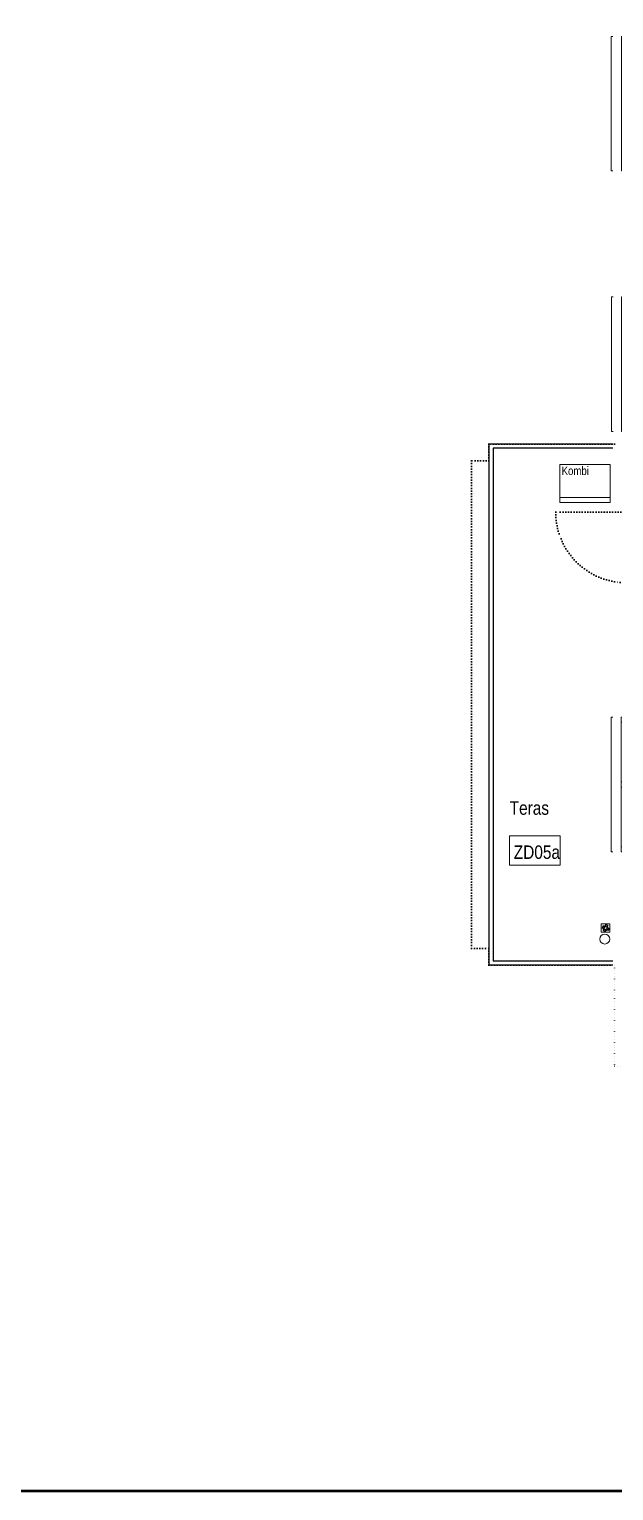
# Model space of a CAD drawing. Header units: millimetres. Extents: x 1852829 to 1882754, y -270850 to -231658.
# Drawn here: x 1856627 to 1857322, y -265194 to -263455 of the extents above; entities that cross this region are included whole.
import ezdxf
from ezdxf.enums import TextEntityAlignment as Align

# ---------------------------------------------------------------- set-up
doc = ezdxf.new("R2010")
doc.units = ezdxf.units.MM
doc.linetypes.add('izdüşüm arka', pattern=[3.175, 0, -3.175])
for name, color, linetype, lineweight in [('a_doğrama', 251, 'Continuous', 20), ('a_duvar', 251, 'Continuous', 35), ('a_görünüş', 32, 'Continuous', 25), ('a_görünüş_ince', 8, 'Continuous', 20), ('a_izdüşüm_arka', 251, 'izdüşüm arka', 30), ('a_not_mahal', 253, 'Continuous', 5), ('a_tefriş', 8, 'Continuous', 20), ('a_çerçeve_line', 7, 'Continuous', 50), ('m_yib', 65, 'Continuous', 20)]:
    doc.layers.add(name, color=color, linetype=linetype, lineweight=lineweight)
doc.styles.get("Standard").update_dxf_attribs({"font": 'ARIALN.TTF'})

# ---------------------------------------------------------------- blocks, each defined once
blk = doc.blocks.new('160p')
at = {"layer": 'a_doğrama', "color": 251}
for points in [[(-6, -6), (-6, 0), (-12, 0), (-12, -6)], [(0, -6), (0, 0), (-6, 0), (-6, -6)], [(-6, -83), (-6, -77), (-12, -77), (-12, -83)], [(0, -83), (0, -77), (-6, -77), (-6, -83)], [(-6, -160), (-6, -154), (-12, -154), (-12, -160)], [(0, -160), (0, -154), (-6, -154), (-6, -160)]]:
    blk.add_lwpolyline(points, close=True, dxfattribs=at)
for points in [[(2, -1), (2, 2), (0, 2), (0, -2), (1, -2), (2, -1)], [(-9.5, -6), (-9.5, -77)], [(-8.5, -6), (-8.5, -77)], [(-3.5, -83), (-3.5, -154)], [(-2.5, -83), (-2.5, -154)], [(2, -159), (2, -162), (0, -162), (0, -158), (1, -158), (2, -159)]]:
    blk.add_lwpolyline(points, dxfattribs=at)
at = {"layer": 'a_görünüş_ince', "color": 251}
for points in [[(-22, -160), (-24, -160), (-24, 0), (-22, 0)], [(-12, -77), (-12, -6)], [(-6, -77), (-6, -6)], [(-6, -77), (-6, -6)], [(0, -77), (0, -6)], [(-12, -154), (-12, -83)], [(-6, -154), (-6, -83)], [(-6, -154), (-6, -83)], [(0, -154), (0, -83)]]:
    blk.add_lwpolyline(points, dxfattribs=at)
blk = doc.blocks.new('kapı_120_c_blok')
at = {"layer": 'a_doğrama', "color": 251}
for points in [[(-2, 119), (-2, 122), (0, 122), (0, 118), (-1, 118), (-2, 119)], [(2.5, 114), (2.5, 96)], [(3.5, 114), (3.5, 96)], [(2.5, 84), (2.5, 12)], [(3.5, 84), (3.5, 12)], [(-2, 1), (-2, -2), (0, -2), (0, 2), (-1, 2), (-2, 1)]]:
    blk.add_lwpolyline(points, dxfattribs=at)
for points in [[(0, 114), (6, 114), (6, 120), (0, 120)], [(0, 90), (6, 90), (6, 96), (0, 96)], [(0, 84), (6, 84), (6, 90), (0, 90)], [(0, 6), (6, 6), (6, 12), (0, 12)], [(0, 0), (6, 0), (6, 6), (0, 6)]]:
    blk.add_lwpolyline(points, close=True, dxfattribs=at)
at = {"layer": 'a_görünüş_ince', "color": 251}
for points in [[(0, 114), (0, 96)], [(6, 114), (6, 96)], [(0, 84), (0, 12)], [(6, 84), (6, 12)]]:
    blk.add_lwpolyline(points, dxfattribs=at)
at = {"layer": 'a_izdüşüm_arka', "color": 251}
blk.add_lwpolyline([(6, 6), (90, 6)], dxfattribs=at)
blk.add_arc((6, 6), 84, 0, 90, dxfattribs=at)
blk = doc.blocks.new('tefriş_süzgeç')
at = {"layer": 'a_tefriş'}
for p, q in [((5, 0), (-5, 0)), ((-5, 0), (-5, -10)), ((5, -10), (5, 0)), ((-5, -10), (5, -10)), ((-3.6, -5.1), (-4.1, -5.1)), ((-2.6, -5.1), (-3.1, -5.1)), ((-2.5, -2.5), (-2.9, -2.2)), ((-2.6, -7.6), (-2.9, -7.9)), ((-2, -3.3), (-2.3, -3)), ((-1.9, -6.9), (-2.2, -7.2)), ((-1.6, -5.1), (-2.1, -5.1)), ((-1.2, -3.9), (-1.5, -3.6)), ((-1.2, -6.2), (-1.5, -6.5)), ((-0.2, -2.5), (-0.2, -2)), ((-0.1, -1.5), (-0.1, -1)), ((-0.1, -3), (-0.1, -3.5)), ((-0.1, -6.6), (-0.1, -7.1)), ((-0.1, -7.6), (-0.1, -8.1)), ((-0.1, -8.6), (-0.1, -9.1)), ((1, -4), (1.4, -3.6)), ((1.1, -6.2), (1.4, -6.5)), ((1.5, -5.1), (2, -5.1)), ((1.7, -3.3), (2.1, -2.9)), ((1.8, -6.9), (2.1, -7.2)), ((2.5, -2.5), (2.8, -2.2)), ((2.5, -5.1), (3, -5.1)), ((2.5, -7.5), (2.8, -7.9)), ((3.5, -5.1), (4, -5.1))]:
    blk.add_line(p, q, dxfattribs=at)
for centre, radius, start, end in [((-0.1, -5.1), 4.06, 134.2896, 180), ((-0.1, -5.1), 3.56, 134.2896, 180), ((-0.1, -5.1), 3.06, 180, 225), ((-0.1, -5.1), 4.06, 225, 270), ((-0.1, -5.1), 2.56, 180, 225), ((-0.1, -5.1), 3.56, 225, 270), ((-0.4, -4.4), 2.4, 84.5943, 143.2016), ((-0.1, -5.1), 2.06, 134.2896, 180), ((-0.1, -5), 2.44, 90.343, 138.1212), ((-0.1, -5.1), 1.56, 134.2896, 180), ((-0.1, -5.1), 2.06, 225, 270), ((-0.1, -5.1), 1.56, 225, 270), ((-0.1, -5.1), 4.06, 45, 90), ((-0.1, -5.1), 3.56, 45, 90), ((-0.1, -5.1), 2.06, 45, 90), ((-0.1, -5.1), 1.56, 45, 90), ((-0.1, -5.1), 2.56, 270, 315.7104), ((-0.1, -5.1), 3.06, 270, 315.7104), ((-0.1, -5.1), 1.56, 314.2896, 360), ((-0.1, -5.1), 2.06, 314.2896, 360), ((-0.1, -5.1), 2.56, 360, 45), ((-0.1, -5.1), 3.06, 360, 45), ((-0.1, -5.1), 3.56, 314.2896, 360), ((-0.1, -5.1), 4.06, 314.2896, 360)]:
    blk.add_arc(centre, radius, start, end, dxfattribs=at)

msp = doc.modelspace()

# ---------------------------------------------------------------- linework, layer by layer
at = {"layer": 'a_görünüş', "color": 251}
for points in [[(1857320.7, -263948.5), (1857173.2, -263948.5), (1857173.2, -264568.5)], [(1857320.7, -263953.5), (1857178.2, -263953.5), (1857178.2, -264563.5)], [(1857320.7, -264568.5), (1857173.2, -264568.5)], [(1857320.7, -264563.5), (1857178.2, -264563.5)]]:
    msp.add_lwpolyline(points, dxfattribs=at)
at = {"layer": 'a_izdüşüm_arka'}
msp.add_lwpolyline([(1857322.7, -263948.5), (1857173.2, -263948.5), (1857173.2, -263968.5), (1857152.7, -263968.5), (1857152.7, -264548.5), (1857173.2, -264548.5), (1857173.2, -264568.5), (1857322.7, -264568.5), (1857322.7, -264688.5), (1859402.7, -264688.5), (1859402.7, -264568.5), (1859552.3, -264568.5), (1859552.3, -264548.5), (1859572.7, -264548.5), (1859572.7, -263968.5), (1859552.3, -263968.5), (1859552.3, -263948.5), (1859402.7, -263948.5)], dxfattribs=at)
at = {"layer": 'a_not_mahal'}
msp.add_lwpolyline([(1857257.9, -264414.5), (1857197.9, -264414.5), (1857197.9, -264449.5), (1857257.9, -264449.5)], close=True, dxfattribs=at)
at = {"layer": 'a_tefriş', "lineweight": 20}
for p, q in [((1857257.6, -263973), (1857317.6, -263973)), ((1857257.6, -264018), (1857257.6, -263973)), ((1857317.6, -263973), (1857317.6, -264018)), ((1857317.6, -264012), (1857257.6, -264012)), ((1857317.6, -264018), (1857257.6, -264018))]:
    msp.add_line(p, q, dxfattribs=at)
at = {"layer": 'a_çerçeve_line'}
msp.add_lwpolyline([(1872123.9, -265193.7), (1872123.9, -262193.7), (1853005.4, -262193.7), (1853005.4, -265193.7)], close=True, dxfattribs=at)
at = {"layer": 'm_yib'}
msp.add_circle((1857311, -264537.4), 5.92, dxfattribs=at)

# ---------------------------------------------------------------- block references
at = {"rotation": 180}
msp.add_blockref('kapı_120_c_blok', (1857342.7, -264023.5), dxfattribs=at)
at = {"layer": 'a_duvar', "xscale": -1, "rotation": 180}
for p in [(1857342.8, -263623.5), (1857343.1, -263933.5), (1857342.7, -264433.5)]:
    msp.add_blockref('160p', p, dxfattribs=at)
at = {"layer": 'a_tefriş', "rotation": 89.99999999999991}
msp.add_blockref('tefriş_süzgeç', (1857306.9, -264524.2), dxfattribs=at)

# ---------------------------------------------------------------- texts
at = {"layer": 'a_not_mahal'}
for s, height, p in [('Kombi', 10, (1857259.7, -263985.3)), ('Teras', 16, (1857197.9, -264389.5))]:
    msp.add_text(s, height=height, dxfattribs=at).set_placement(p)
msp.add_text('ZD05a', height=16, rotation=360, dxfattribs=at).set_placement((1857230.3, -264442), align=Align.CENTER)

doc.saveas('drawing.dxf')
